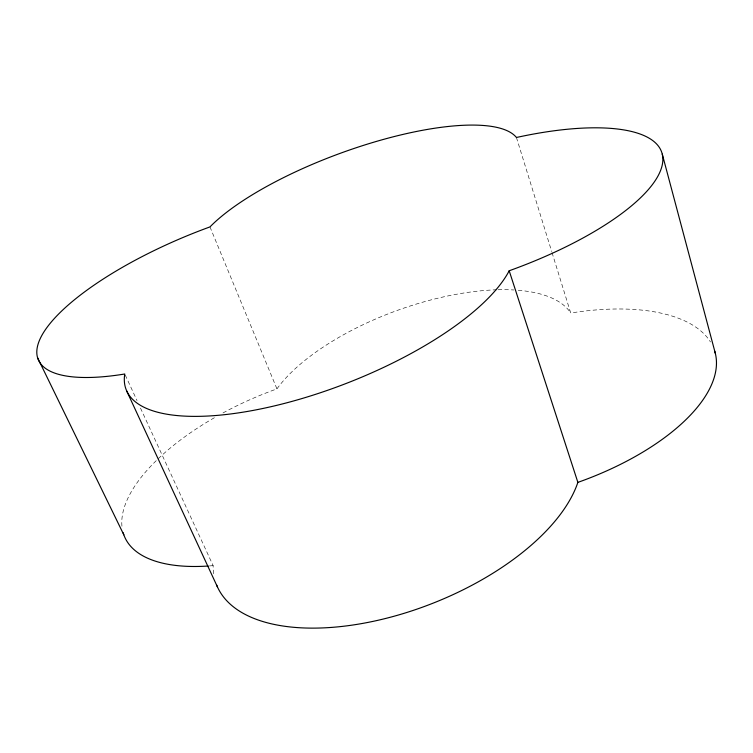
<?xml version="1.0" encoding="UTF-8"?>
<svg xmlns="http://www.w3.org/2000/svg" width="753" height="753" viewBox="0 0 753 753"><rect width="100%" height="100%" fill="white"/><g stroke="black" fill="none" stroke-linecap="round" stroke-linejoin="round"><path stroke-width="0.56" stroke-dasharray="3.77 2.82" d="M125.262 375.069L137.037 400.615M140.482 408.07L213.137 565.635A194.425 96.516 -21.5 0 0 214.05 576.139M209.974 226.907L276.944 388.877A174.254 76.608 -23.2 0 0 222.86 413.002M516.436 137.488L551.704 251.53M552.043 252.641L570.718 313.022A182.574 83.969 -17.7 0 1 710.484 341.975M213.137 565.635A174.254 76.608 -23.2 0 1 209.419 565.936M121.948 526.215A174.254 76.608 -23.2 0 1 215.838 416.898M276.944 388.877A163.392 68.194 -20 0 1 496.924 289.783M498.091 289.754A163.392 68.194 -20 0 1 513.847 289.971M518.252 290.281A163.392 68.194 -20 0 1 570.718 313.022"/><path stroke-width="1.13" d="M37.65 357.891L123.831 534.828M126.692 390.967L217.532 587.133M509.188 270.769A207.715 73.85 -21.2 0 1 288.813 402.262A207.715 73.85 -21.2 0 1 124.763 373.996A184.796 57.755 -22.4 0 1 42.535 334.2A184.796 57.755 -22.4 0 1 209.974 226.907A172.653 51.044 -20.2 0 1 376.387 141.423A172.653 51.044 -20.2 0 1 516.436 137.488A194.18 63.676 -18.6 0 1 662.819 160.634A194.18 63.676 -18.6 0 1 509.188 270.769L577.871 482.381A194.425 96.516 -21.5 0 1 396.596 615.53A194.425 96.516 -21.5 0 1 216.629 585.006M662.264 154.12L715.35 353.43M208.195 566.021A174.254 76.608 -23.2 0 1 123.163 532.748M714.748 351.256A182.574 83.969 -17.7 0 1 577.871 482.381"/></g></svg>
